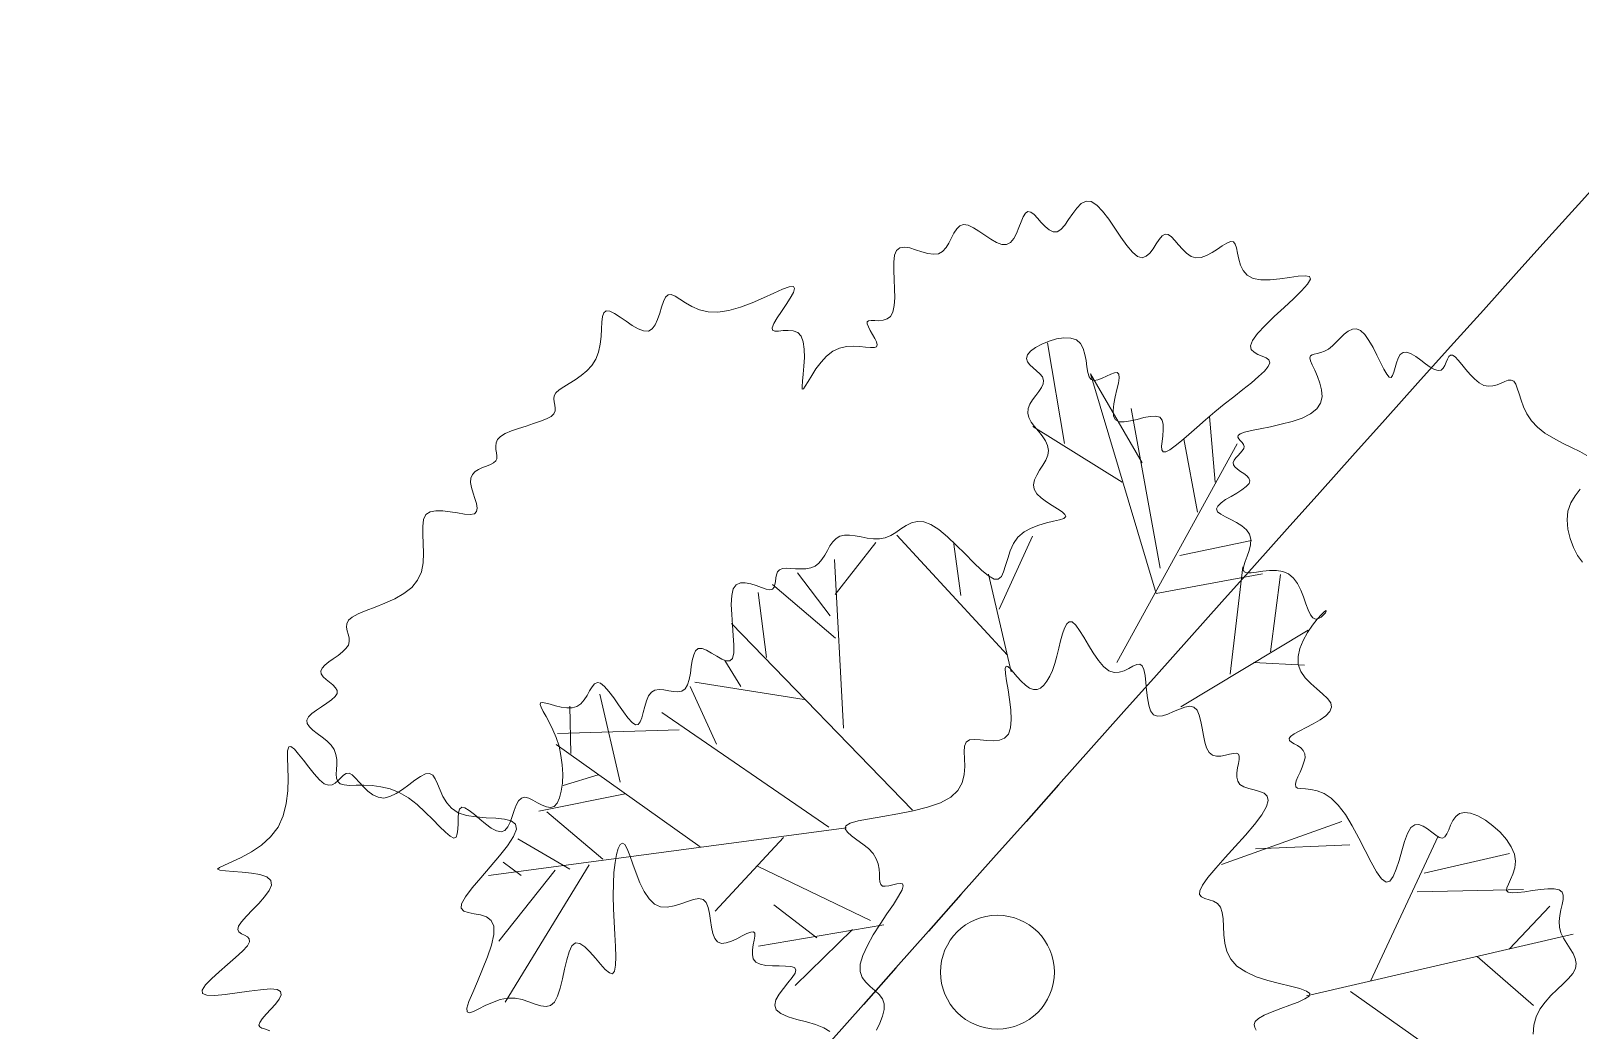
# Model space of a CAD drawing. Extents: x 2080 to 102399, y 2071 to 93424.
# Drawn here: x 83510.2 to 83585.5, y 82948.6 to 82997.1 of the extents above; entities that cross this region are included whole.
import ezdxf

# ---------------------------------------------------------------- set-up
doc = ezdxf.new("R2010")
doc.units = 0
doc.header["$LTSCALE"] = 20
doc.header["$MEASUREMENT"] = 0
doc.layers.add('casuanut tree', color=100, linetype='Continuous', lineweight=5)
doc.layers.add('road', color=2, linetype='Continuous')

# ---------------------------------------------------------------- blocks, each defined once
blk = doc.blocks.new('tr')
at = {"layer": 'casuanut tree'}
for p, q in [((0.2261, 0.6155), (0.2339, 0.7411)), ((0.3143, 0.5704), (0.2771, 0.692)), ((0.2771, 0.692), (0.2947, 0.4095)), ((0.2849, 0.5527), (0.1928, 0.6449)), ((0.3065, 0.4389), (0.3163, 0.6391)), ((0.3967, 0.5272), (0.4084, 0.6077)), ((0.3673, 0.4958), (0.3712, 0.588)), ((0.2285, 0.3375), (0.4338, 0.5671)), ((-0.1186, 0.3345), (-0.0824, 0.54)), ((-0.0915, 0.4977), (-0.0281, 0.549)), ((0.0987, 0.3768), (-0.0009, 0.552)), ((-0.1915, 0.4409), (-0.1837, 0.5213)), ((-0.1033, 0.4448), (-0.1641, 0.5272)), ((-0.1035, 0.4735), (-0.1307, 0.5339)), ((0.0595, 0.4614), (0.0655, 0.5279)), ((0.1017, 0.4342), (0.1621, 0.5128)), ((-0.0583, 0.2167), (-0.2243, 0.4916)), ((0.0987, 0.3557), (0.0987, 0.4795)), ((-0.4024, 0.3315), (-0.4024, 0.4433)), ((-0.2307, 0.4134), (-0.2425, 0.4487)), ((0.3339, 0.4487), (0.4241, 0.4468)), ((-0.4537, 0.3798), (-0.4417, 0.4372)), ((-0.2758, 0.3506), (-0.2915, 0.4272)), ((-0.1579, 0.3798), (-0.2847, 0.4312)), ((-0.317, 0.3781), (-0.4641, 0.4075)), ((-0.1639, 0.2197), (-0.333, 0.404)), ((0.2947, 0.4095), (0.428, 0.4036)), ((0.3614, 0.2918), (0.4065, 0.4173)), ((-0.3239, 0.2318), (-0.4688, 0.3949)), ((0.4163, 0.3075), (0.4496, 0.3977)), ((-0.4266, 0.3466), (-0.4719, 0.3436)), ((-0.3994, 0.3164), (-0.5081, 0.3194)), ((-0.4447, 0.2439), (-0.499, 0.3164)), ((0.2928, 0.2663), (0.4673, 0.3232)), ((-0.487, 0.2409), (-0.5413, 0.2922)), ((0.3928, 0.2996), (0.4535, 0.282)), ((-0.5473, 0.2469), (-0.5654, 0.2681)), ((-0.1428, 0.2137), (-0.5866, 0.256)), ((-0.4628, 0.2409), (-0.6017, 0.0989)), ((-0.5051, 0.2439), (-0.5926, 0.1744)), ((-0.2213, 0.2197), (-0.3239, 0.1502)), ((-0.1398, 0.0959), (-0.2605, 0.1925)), ((-0.2092, 0.0898), (-0.2515, 0.1412)), ((-0.1247, 0.0868), (-0.2817, 0.0959)), ((-0.1639, 0.0898), (-0.2485, 0.0385)), ((0.298, 0.0656), (0.455, 0.0838)), ((0.3433, 0.0747), (0.458, 0.0536)), ((0.445, -0.1163), (0.5666, 0.0392)), ((0.5395, -0.0014), (0.6476, -0.0014)), ((0.526, -0.0217), (0.6544, -0.0487)), ((0.6206, -0.1163), (0.6814, -0.0758)), ((0.3639, -0.1163), (0.7017, -0.1163)), ((0.4179, -0.1231), (0.5328, -0.2516)), ((0.5801, -0.1163), (0.6341, -0.1907))]:
    blk.add_line(p, q, dxfattribs=at)
blk.add_lwpolyline([(-0.3714, 0.8178), (-0.3742, 0.8146), (-0.3757, 0.811), (-0.3762, 0.8073), (-0.3763, 0.8034), (-0.3766, 0.7997), (-0.3775, 0.7963), (-0.3797, 0.7932), (-0.3837, 0.7908), (-0.3899, 0.789), (-0.3978, 0.7878), (-0.4068, 0.7869), (-0.4165, 0.7861), (-0.4263, 0.7853), (-0.4355, 0.7843), (-0.4437, 0.7828), (-0.4502, 0.7806), (-0.4546, 0.7777), (-0.4573, 0.7742), (-0.4587, 0.7702), (-0.4593, 0.7661), (-0.4595, 0.7621), (-0.4598, 0.7583), (-0.4607, 0.755), (-0.4626, 0.7525), (-0.4658, 0.7508), (-0.4701, 0.7497), (-0.4751, 0.749), (-0.4804, 0.7482), (-0.4857, 0.7472), (-0.4906, 0.7455), (-0.4946, 0.7428), (-0.4975, 0.7389), (-0.4989, 0.7336), (-0.4991, 0.7272), (-0.4988, 0.7202), (-0.4982, 0.7132), (-0.4979, 0.7066), (-0.4983, 0.7011), (-0.4999, 0.697), (-0.5031, 0.695), (-0.5083, 0.6953), (-0.5151, 0.6974), (-0.523, 0.7006), (-0.5315, 0.7041), (-0.5402, 0.7073), (-0.5484, 0.7094), (-0.5557, 0.7097), (-0.5616, 0.7074), (-0.5659, 0.7021), (-0.5687, 0.6941), (-0.5709, 0.6843), (-0.5728, 0.6733), (-0.5751, 0.6617), (-0.5783, 0.6503), (-0.583, 0.6398), (-0.5898, 0.6308), (-0.599, 0.6238), (-0.6102, 0.6186), (-0.6226, 0.6149), (-0.6355, 0.6123), (-0.6483, 0.6104), (-0.6603, 0.6087), (-0.6706, 0.607), (-0.6787, 0.6048), (-0.6841, 0.6019), (-0.6872, 0.5983), (-0.6885, 0.5942), (-0.6887, 0.5898), (-0.6885, 0.5852), (-0.6884, 0.5806), (-0.6891, 0.5762), (-0.6911, 0.5722), (-0.695, 0.5686), (-0.7003, 0.5655), (-0.7065, 0.5626), (-0.7131, 0.5599), (-0.7194, 0.5573), (-0.725, 0.5546), (-0.7293, 0.5517), (-0.7317, 0.5485), (-0.7318, 0.5449), (-0.7302, 0.541), (-0.7274, 0.5369), (-0.7241, 0.5327), (-0.7208, 0.5285), (-0.7184, 0.5244), (-0.7173, 0.5205), (-0.7182, 0.5169), (-0.7215, 0.5138), (-0.7268, 0.5109), (-0.7333, 0.5082), (-0.7405, 0.5055), (-0.7477, 0.5028), (-0.7541, 0.5), (-0.7591, 0.4968), (-0.7621, 0.4933), (-0.7625, 0.4892), (-0.7607, 0.4847), (-0.7574, 0.4797), (-0.7531, 0.4744), (-0.7483, 0.4688), (-0.7437, 0.4629), (-0.7398, 0.4567), (-0.7373, 0.4505), (-0.7365, 0.4441), (-0.737, 0.4377), (-0.7384, 0.4316), (-0.7401, 0.4257), (-0.7416, 0.4202), (-0.7424, 0.4153), (-0.7419, 0.4111), (-0.7395, 0.4076), (-0.7351, 0.4051), (-0.7287, 0.4031), (-0.7207, 0.4013), (-0.7115, 0.3992), (-0.7016, 0.3965), (-0.6913, 0.3927), (-0.6809, 0.3876), (-0.6709, 0.3806), (-0.6615, 0.3716), (-0.6529, 0.3611), (-0.6451, 0.35), (-0.6381, 0.3389), (-0.6318, 0.3287), (-0.6264, 0.3201), (-0.6217, 0.3138), (-0.6179, 0.3107), (-0.615, 0.3113), (-0.6126, 0.3148), (-0.6107, 0.3203), (-0.6089, 0.3269), (-0.6072, 0.3337), (-0.6053, 0.3397), (-0.6029, 0.344), (-0.5999, 0.3457), (-0.5962, 0.344), (-0.5917, 0.3396), (-0.5867, 0.3334), (-0.5814, 0.3262), (-0.5758, 0.3189), (-0.5702, 0.3124), (-0.5646, 0.3075), (-0.5594, 0.3051), (-0.5545, 0.3058), (-0.55, 0.3091), (-0.5457, 0.3143), (-0.5417, 0.3205), (-0.5377, 0.3269), (-0.5337, 0.3328), (-0.5297, 0.3375), (-0.5256, 0.34), (-0.5213, 0.34), (-0.5168, 0.3378), (-0.5122, 0.3343), (-0.5075, 0.33), (-0.5027, 0.3258), (-0.4979, 0.3224), (-0.4932, 0.3205), (-0.4885, 0.3209), (-0.4839, 0.324), (-0.4796, 0.3296), (-0.4756, 0.3373), (-0.4721, 0.3467), (-0.4693, 0.3572), (-0.4672, 0.3686), (-0.4661, 0.3803), (-0.4659, 0.3919), (-0.4669, 0.403), (-0.4686, 0.4134), (-0.4708, 0.4228), (-0.4731, 0.4312), (-0.4751, 0.4382), (-0.4765, 0.4437), (-0.477, 0.4475), (-0.4761, 0.4493), (-0.4736, 0.4492), (-0.4697, 0.4475), (-0.4647, 0.4448), (-0.4589, 0.4416), (-0.4526, 0.4384), (-0.446, 0.4359), (-0.4395, 0.4344), (-0.4333, 0.4347), (-0.4277, 0.4369), (-0.4226, 0.4407), (-0.418, 0.4453), (-0.4137, 0.45), (-0.4097, 0.4542), (-0.4059, 0.457), (-0.4021, 0.4579), (-0.3984, 0.4561), (-0.3945, 0.4512), (-0.3906, 0.4438), (-0.3867, 0.4347), (-0.3828, 0.425), (-0.3789, 0.4154), (-0.3751, 0.4068), (-0.3715, 0.4002), (-0.368, 0.3964), (-0.3647, 0.396), (-0.3615, 0.3985), (-0.3584, 0.4032), (-0.3552, 0.4092), (-0.3518, 0.4158), (-0.3482, 0.4222), (-0.3442, 0.4276), (-0.3398, 0.4313), (-0.3349, 0.4327), (-0.3297, 0.4322), (-0.3242, 0.4304), (-0.3186, 0.4281), (-0.313, 0.4258), (-0.3077, 0.4242), (-0.3027, 0.4239), (-0.2982, 0.4257), (-0.2942, 0.4298), (-0.2908, 0.4359), (-0.2876, 0.4431), (-0.2847, 0.4507), (-0.2817, 0.4581), (-0.2785, 0.4643), (-0.2751, 0.4688), (-0.2712, 0.4707), (-0.2666, 0.4697), (-0.2617, 0.4663), (-0.2565, 0.4615), (-0.2512, 0.4562), (-0.246, 0.4515), (-0.2411, 0.4481), (-0.2366, 0.4471), (-0.2329, 0.4493), (-0.2299, 0.4555), (-0.2275, 0.4649), (-0.2255, 0.4765), (-0.2236, 0.4893), (-0.2216, 0.5024), (-0.2193, 0.5146), (-0.2163, 0.5251), (-0.2126, 0.5327), (-0.2079, 0.5369), (-0.2024, 0.5379), (-0.1964, 0.5367), (-0.1902, 0.5338), (-0.1841, 0.5302), (-0.1782, 0.5264), (-0.173, 0.5232), (-0.1687, 0.5215), (-0.1654, 0.5216), (-0.163, 0.5234), (-0.1613, 0.5263), (-0.1598, 0.53), (-0.1584, 0.534), (-0.1568, 0.5378), (-0.1547, 0.5409), (-0.1518, 0.5429), (-0.1479, 0.5434), (-0.1432, 0.5428), (-0.1378, 0.5414), (-0.132, 0.5396), (-0.1258, 0.5379), (-0.1197, 0.5367), (-0.1136, 0.5363), (-0.1079, 0.5372), (-0.1026, 0.5397), (-0.0978, 0.5434), (-0.0932, 0.5479), (-0.0887, 0.5527), (-0.0843, 0.5575), (-0.0797, 0.5616), (-0.0749, 0.5648), (-0.0696, 0.5665), (-0.0639, 0.5665), (-0.0577, 0.565), (-0.0511, 0.5626), (-0.0443, 0.5596), (-0.0372, 0.5566), (-0.03, 0.554), (-0.0228, 0.5523), (-0.0156, 0.5519), (-0.0084, 0.5531), (-0.0013, 0.5554), (0.0057, 0.5582), (0.0129, 0.5608), (0.0201, 0.5624), (0.0275, 0.5625), (0.0351, 0.5603), (0.043, 0.5553), (0.0511, 0.5469), (0.0595, 0.5359), (0.0678, 0.5233), (0.0759, 0.5102), (0.0838, 0.4975), (0.0911, 0.4862), (0.0979, 0.4773), (0.1038, 0.4719), (0.1089, 0.4706), (0.1133, 0.4729), (0.1174, 0.478), (0.1215, 0.485), (0.126, 0.4931), (0.131, 0.5015), (0.137, 0.5094), (0.1443, 0.5158), (0.153, 0.5203), (0.1627, 0.523), (0.1728, 0.5243), (0.1826, 0.5248), (0.1916, 0.5249), (0.1991, 0.525), (0.2046, 0.5256), (0.2074, 0.5271), (0.2071, 0.5298), (0.2044, 0.5338), (0.1998, 0.5386), (0.1943, 0.5441), (0.1885, 0.5501), (0.1832, 0.5564), (0.1791, 0.5627), (0.177, 0.5688), (0.1774, 0.5745), (0.18, 0.5799), (0.184, 0.5851), (0.1889, 0.5902), (0.1941, 0.5953), (0.199, 0.6005), (0.2029, 0.6059), (0.2051, 0.6116), (0.2054, 0.6177), (0.204, 0.6241), (0.2014, 0.6307), (0.1982, 0.6374), (0.195, 0.644), (0.1923, 0.6504), (0.1906, 0.6566), (0.1905, 0.6623), (0.1923, 0.6676), (0.1957, 0.6724), (0.2001, 0.6768), (0.205, 0.681), (0.2098, 0.6851), (0.2141, 0.6891), (0.2172, 0.6931), (0.2186, 0.6972), (0.2181, 0.7016), (0.2159, 0.706), (0.2128, 0.7106), (0.2095, 0.7151), (0.2065, 0.7196), (0.2045, 0.724), (0.2042, 0.7282), (0.2063, 0.7322), (0.211, 0.7358), (0.218, 0.7389), (0.2266, 0.7413), (0.2361, 0.7429), (0.2458, 0.7434), (0.255, 0.7426), (0.2631, 0.7405), (0.2693, 0.7367), (0.2732, 0.7312), (0.2751, 0.7245), (0.2756, 0.7169), (0.2752, 0.7091), (0.2745, 0.7014), (0.2741, 0.6945), (0.2744, 0.6888), (0.2761, 0.6848), (0.2795, 0.6829), (0.2842, 0.6826), (0.2898, 0.6834), (0.2956, 0.6847), (0.3012, 0.686), (0.306, 0.6866), (0.3094, 0.686), (0.311, 0.6837), (0.3103, 0.6793), (0.3079, 0.673), (0.3043, 0.6656), (0.3004, 0.6575), (0.2968, 0.6493), (0.294, 0.6416), (0.2929, 0.6348), (0.2941, 0.6296), (0.298, 0.6264), (0.3041, 0.6247), (0.3118, 0.6242), (0.3203, 0.6243), (0.3288, 0.6245), (0.3368, 0.6242), (0.3435, 0.6231), (0.3481, 0.6206), (0.3502, 0.6164), (0.3503, 0.6108), (0.3488, 0.6043), (0.3466, 0.5975), (0.3442, 0.5909), (0.3423, 0.5851), (0.3415, 0.5806), (0.3425, 0.5778), (0.3458, 0.5772), (0.3512, 0.5786), (0.3586, 0.5818), (0.3677, 0.5862), (0.3782, 0.5918), (0.3898, 0.5981), (0.4024, 0.6048), (0.4157, 0.6116), (0.4293, 0.6182), (0.4429, 0.6246), (0.4559, 0.6308), (0.4679, 0.6365), (0.4783, 0.6419), (0.4868, 0.6469), (0.4927, 0.6515), (0.4956, 0.6555), (0.4953, 0.6591), (0.4925, 0.6624), (0.4883, 0.6655), (0.4837, 0.6688), (0.4796, 0.6724), (0.4771, 0.6765), (0.4772, 0.6813), (0.481, 0.6871), (0.489, 0.694), (0.5004, 0.7016), (0.5139, 0.7097), (0.5281, 0.7179), (0.5419, 0.7259), (0.554, 0.7332), (0.563, 0.7396), (0.5677, 0.7446), (0.5672, 0.748), (0.5622, 0.7502), (0.5538, 0.7516), (0.5431, 0.7526), (0.5311, 0.7536), (0.5191, 0.7552), (0.508, 0.7576), (0.499, 0.7615), (0.4929, 0.7669), (0.4893, 0.7737), (0.4876, 0.7811), (0.4872, 0.7888), (0.4874, 0.7962), (0.4876, 0.8027), (0.4872, 0.8078), (0.4855, 0.811), (0.4821, 0.812), (0.4771, 0.8112), (0.471, 0.8092), (0.4641, 0.8065), (0.4568, 0.8039), (0.4494, 0.8019), (0.4423, 0.801), (0.4359, 0.802), (0.4305, 0.8053), (0.426, 0.8102), (0.4221, 0.8163), (0.4186, 0.8227), (0.4155, 0.8289), (0.4124, 0.8342), (0.4091, 0.8379), (0.4055, 0.8392), (0.4015, 0.8379), (0.397, 0.8345), (0.3922, 0.8299), (0.3871, 0.825), (0.3819, 0.8207), (0.3766, 0.8178), (0.3713, 0.8173), (0.3661, 0.8201), (0.3612, 0.8266), (0.3563, 0.8362), (0.3515, 0.8478), (0.3467, 0.8603), (0.3418, 0.8728), (0.3367, 0.8841), (0.3313, 0.8931), (0.3256, 0.8989), (0.3195, 0.9007), (0.3131, 0.8992), (0.3066, 0.8951), (0.3, 0.8896), (0.2935, 0.8836), (0.2873, 0.878), (0.2814, 0.8738), (0.2761, 0.8719), (0.2713, 0.873), (0.2671, 0.8765), (0.2632, 0.8817), (0.2597, 0.8878), (0.2564, 0.8939), (0.2533, 0.8993), (0.2501, 0.9031), (0.2468, 0.9046), (0.2433, 0.9031), (0.2396, 0.8993), (0.2356, 0.8939), (0.2314, 0.8877), (0.227, 0.8815), (0.2222, 0.8761), (0.2172, 0.8722), (0.2119, 0.8708), (0.2063, 0.8722), (0.2004, 0.8761), (0.1944, 0.8816), (0.1884, 0.888), (0.1824, 0.8944), (0.1766, 0.9002), (0.171, 0.9046), (0.1657, 0.9068), (0.1608, 0.9063), (0.1563, 0.9035), (0.1518, 0.8992), (0.1474, 0.894), (0.1429, 0.8887), (0.1382, 0.8839), (0.1331, 0.8803), (0.1274, 0.8787), (0.1212, 0.8794), (0.1146, 0.8821), (0.1078, 0.8858), (0.101, 0.8899), (0.0944, 0.8936), (0.0882, 0.8961), (0.0826, 0.8966), (0.0779, 0.8944), (0.0742, 0.889), (0.0712, 0.8809), (0.0689, 0.871), (0.0668, 0.8599), (0.0648, 0.8486), (0.0625, 0.8379), (0.0599, 0.8285), (0.0565, 0.8212), (0.0523, 0.8167), (0.0474, 0.8145), (0.0423, 0.814), (0.0371, 0.8147), (0.0322, 0.8159), (0.028, 0.8171), (0.0247, 0.8175), (0.0227, 0.8167), (0.0222, 0.8141), (0.0228, 0.8102), (0.0241, 0.8053), (0.0258, 0.7999), (0.0274, 0.7946), (0.0284, 0.7899), (0.0285, 0.7862), (0.0272, 0.784), (0.0243, 0.7836), (0.0197, 0.7847), (0.0139, 0.7867), (0.007, 0.7891), (-0.0008, 0.7912), (-0.0092, 0.7926), (-0.0179, 0.7926), (-0.0268, 0.7908), (-0.0356, 0.7867), (-0.044, 0.781), (-0.0519, 0.7743), (-0.0589, 0.7675), (-0.0649, 0.7613), (-0.0696, 0.7564), (-0.0727, 0.7536), (-0.0741, 0.7536), (-0.0736, 0.7569), (-0.0717, 0.7631), (-0.0688, 0.7714), (-0.0657, 0.781), (-0.0627, 0.7912), (-0.0605, 0.8013), (-0.0596, 0.8104), (-0.0606, 0.8178), (-0.0638, 0.823), (-0.0687, 0.8263), (-0.0746, 0.8283), (-0.0807, 0.8294), (-0.0864, 0.8301), (-0.0908, 0.8311), (-0.0934, 0.8328), (-0.0932, 0.8358), (-0.09, 0.8405), (-0.0844, 0.8464), (-0.0774, 0.853), (-0.07, 0.8599), (-0.0632, 0.8666), (-0.0579, 0.8724), (-0.0552, 0.877), (-0.0561, 0.8798), (-0.0612, 0.8804), (-0.07, 0.8793), (-0.0816, 0.8771), (-0.0954, 0.8743), (-0.1103, 0.8716), (-0.1256, 0.8695), (-0.1405, 0.8686), (-0.1541, 0.8696), (-0.1657, 0.8729), (-0.1755, 0.8778), (-0.1837, 0.8838), (-0.1905, 0.8901), (-0.1962, 0.896), (-0.2011, 0.9009), (-0.2053, 0.904), (-0.2092, 0.9046), (-0.213, 0.9023), (-0.2167, 0.8976), (-0.2205, 0.8915), (-0.2244, 0.8846), (-0.2286, 0.8778), (-0.233, 0.8719), (-0.2378, 0.8678), (-0.243, 0.8663), (-0.2487, 0.8678), (-0.2548, 0.8719), (-0.261, 0.8777), (-0.2672, 0.8843), (-0.2732, 0.8909), (-0.2788, 0.8967), (-0.2838, 0.9008), (-0.288, 0.9023), (-0.2914, 0.9007), (-0.2941, 0.8964), (-0.2965, 0.8899), (-0.2989, 0.8819), (-0.3015, 0.873), (-0.3047, 0.8638), (-0.3087, 0.855), (-0.3139, 0.8471), (-0.3205, 0.8407), (-0.3281, 0.8356), (-0.3364, 0.8315), (-0.3448, 0.8282), (-0.3529, 0.8255), (-0.3603, 0.823), (-0.3666, 0.8205)], close=True, dxfattribs=at)
for points in [[(0.8162, 0.3287), (0.8124, 0.3381), (0.8096, 0.3489), (0.8081, 0.3605), (0.808, 0.3723), (0.8096, 0.3837), (0.8131, 0.3941), (0.8188, 0.4031), (0.8259, 0.4107), (0.8338, 0.4173)], [(0.8514, 0.4557), (0.8439, 0.4625), (0.835, 0.4698), (0.8253, 0.4775), (0.8158, 0.4857), (0.807, 0.4943), (0.7996, 0.5034), (0.7943, 0.5129), (0.7908, 0.5225), (0.7887, 0.5318), (0.7875, 0.5407), (0.7869, 0.5489), (0.7863, 0.5559), (0.7855, 0.5615), (0.7839, 0.5654), (0.7812, 0.5674), (0.7776, 0.568), (0.7732, 0.5676), (0.7682, 0.5667), (0.7629, 0.5658), (0.7574, 0.5656), (0.752, 0.5664), (0.7467, 0.5688), (0.7419, 0.5731), (0.7374, 0.579), (0.7333, 0.5858), (0.7295, 0.593), (0.7261, 0.6), (0.723, 0.6062), (0.7201, 0.611), (0.7174, 0.6139), (0.715, 0.6144), (0.7127, 0.613), (0.7104, 0.6103), (0.708, 0.607), (0.7055, 0.6035), (0.7027, 0.6007), (0.6996, 0.599), (0.696, 0.5992), (0.692, 0.6016), (0.6875, 0.6057), (0.6828, 0.611), (0.6779, 0.6167), (0.6729, 0.6222), (0.668, 0.6268), (0.6633, 0.6299), (0.6589, 0.6308), (0.6549, 0.629), (0.6512, 0.6253), (0.6479, 0.6203), (0.645, 0.6148), (0.6422, 0.6098), (0.6397, 0.6059), (0.6374, 0.604), (0.6352, 0.6048), (0.6332, 0.609), (0.6311, 0.616), (0.629, 0.6249), (0.6267, 0.6348), (0.6241, 0.6451), (0.6212, 0.6548), (0.6178, 0.663), (0.6139, 0.6691), (0.6093, 0.6723), (0.6043, 0.673), (0.5989, 0.6717), (0.5932, 0.6691), (0.5873, 0.6656), (0.5814, 0.6618), (0.5756, 0.6583), (0.5699, 0.6555), (0.5646, 0.654), (0.5597, 0.6535), (0.5554, 0.6535), (0.5516, 0.6536), (0.5487, 0.6533), (0.5465, 0.6524), (0.5453, 0.6502), (0.5452, 0.6465), (0.5461, 0.641), (0.5476, 0.6339), (0.5492, 0.6258), (0.5504, 0.6171), (0.5505, 0.6084), (0.5491, 0.6001), (0.5456, 0.5927), (0.5395, 0.5868), (0.5305, 0.5826), (0.5191, 0.58), (0.5061, 0.5787), (0.4924, 0.5782), (0.4787, 0.5783), (0.4659, 0.5787), (0.4548, 0.579), (0.4461, 0.5789), (0.4404, 0.5781), (0.4375, 0.5768), (0.4365, 0.5749), (0.4371, 0.5726), (0.4385, 0.57), (0.4401, 0.5674), (0.4413, 0.5646), (0.4416, 0.562), (0.4404, 0.5596), (0.4381, 0.5573), (0.4351, 0.5551), (0.4317, 0.5529), (0.4285, 0.5506), (0.4257, 0.5482), (0.424, 0.5457), (0.4236, 0.5429), (0.4248, 0.5398), (0.4273, 0.5364), (0.4304, 0.5329), (0.4337, 0.5293), (0.4366, 0.5258), (0.4384, 0.5223), (0.4388, 0.5189), (0.4371, 0.5158), (0.4329, 0.513), (0.4269, 0.5104), (0.4196, 0.508), (0.4119, 0.5055), (0.4044, 0.5031), (0.398, 0.5004), (0.3932, 0.4976), (0.3909, 0.4944), (0.3915, 0.4908), (0.3946, 0.4868), (0.3994, 0.4824), (0.4051, 0.4776), (0.4112, 0.4725), (0.4167, 0.467), (0.4211, 0.4611), (0.4236, 0.455), (0.4236, 0.4485), (0.4217, 0.4419), (0.4185, 0.4354), (0.4147, 0.4292), (0.4109, 0.4234), (0.4079, 0.4184), (0.4062, 0.4142), (0.4067, 0.411), (0.4096, 0.4091), (0.4148, 0.4079), (0.4215, 0.4073), (0.4293, 0.4067), (0.4376, 0.4057), (0.4458, 0.4039), (0.4533, 0.4009), (0.4596, 0.3964), (0.4642, 0.39), (0.4675, 0.3821), (0.4696, 0.3734), (0.471, 0.3644), (0.472, 0.3556), (0.4731, 0.3477), (0.4744, 0.3412), (0.4765, 0.3367), (0.4795, 0.3344), (0.4831, 0.3342), (0.4868, 0.3353), (0.4903, 0.3372), (0.493, 0.3393), (0.4945, 0.3411), (0.4944, 0.3419), (0.4922, 0.3412), (0.4877, 0.3385), (0.4814, 0.3339), (0.474, 0.3279), (0.4662, 0.3206), (0.4588, 0.3123), (0.4525, 0.3034), (0.448, 0.2942), (0.4461, 0.2848), (0.4472, 0.2756), (0.4506, 0.2668), (0.4557, 0.2582), (0.4614, 0.2502), (0.467, 0.2426), (0.4716, 0.2357), (0.4743, 0.2294), (0.4742, 0.224), (0.4709, 0.2193), (0.4648, 0.2154), (0.4568, 0.212), (0.4476, 0.2092), (0.4382, 0.2067), (0.4294, 0.2045), (0.422, 0.2024), (0.4168, 0.2003), (0.4144, 0.1981), (0.4145, 0.1958), (0.4163, 0.1933), (0.4192, 0.1904), (0.4226, 0.1873), (0.4258, 0.1838), (0.4282, 0.1799), (0.4292, 0.1755), (0.4282, 0.1706), (0.4257, 0.1654), (0.4222, 0.1601), (0.4182, 0.1548), (0.4144, 0.1498), (0.4111, 0.1452), (0.4092, 0.1414), (0.4089, 0.1383), (0.4109, 0.1362), (0.4147, 0.1346), (0.4201, 0.133), (0.4265, 0.1307), (0.4337, 0.1273), (0.4411, 0.1222), (0.4484, 0.1148), (0.4551, 0.1045), (0.461, 0.0912), (0.4661, 0.0756), (0.4706, 0.0589), (0.4748, 0.0423), (0.4787, 0.0268), (0.4826, 0.0136), (0.4867, 0.0038), (0.4911, -0.0014), (0.496, -0.0013), (0.5013, 0.0033), (0.507, 0.0112), (0.5128, 0.0211), (0.5187, 0.0319), (0.5247, 0.0423), (0.5305, 0.0512), (0.5362, 0.0572), (0.5415, 0.0596), (0.5465, 0.0588), (0.5513, 0.0557), (0.5557, 0.0511), (0.5599, 0.046), (0.5639, 0.0412), (0.5676, 0.0375), (0.5711, 0.0358), (0.5744, 0.0367), (0.5776, 0.0397), (0.581, 0.044), (0.5846, 0.049), (0.5886, 0.0539), (0.5932, 0.058), (0.5986, 0.0604), (0.6048, 0.0606), (0.612, 0.0579), (0.6199, 0.0526), (0.6278, 0.0453), (0.6354, 0.0365), (0.6422, 0.0267), (0.6478, 0.0164), (0.6516, 0.0061), (0.6533, -0.0037), (0.6525, -0.0124), (0.6498, -0.0202), (0.646, -0.027), (0.6417, -0.0328), (0.6378, -0.0378), (0.6349, -0.0418), (0.6338, -0.0451), (0.6352, -0.0476), (0.6397, -0.0494), (0.6467, -0.0506), (0.6553, -0.0516), (0.6649, -0.0524), (0.6747, -0.0533), (0.6839, -0.0546), (0.6916, -0.0563), (0.6972, -0.0589), (0.7, -0.0623), (0.7005, -0.0665), (0.6992, -0.0715), (0.6967, -0.0772), (0.6937, -0.0833), (0.6907, -0.0899), (0.6883, -0.0968), (0.687, -0.1039), (0.6874, -0.1112), (0.6891, -0.1184), (0.6914, -0.1256), (0.6939, -0.1327), (0.6961, -0.1395), (0.6973, -0.1461), (0.6971, -0.1523), (0.6949, -0.158), (0.6904, -0.1633), (0.6838, -0.1683), (0.6759, -0.1732), (0.6671, -0.1783), (0.6579, -0.1838), (0.649, -0.19), (0.6409, -0.1971), (0.6341, -0.2054), (0.6291, -0.2148), (0.6256, -0.2252)], [(-0.2194, -0.0264), (-0.2257, -0.0202), (-0.2346, -0.0142), (-0.245, -0.0084), (-0.2557, -0.0028), (-0.2656, 0.0029), (-0.2734, 0.0086), (-0.2779, 0.0144), (-0.2784, 0.0204), (-0.2755, 0.0265), (-0.2701, 0.0325), (-0.2634, 0.0383), (-0.2563, 0.0438), (-0.2499, 0.0489), (-0.2451, 0.0534), (-0.243, 0.0572), (-0.2443, 0.0602), (-0.2485, 0.0626), (-0.2547, 0.0646), (-0.2623, 0.0665), (-0.2703, 0.0685), (-0.278, 0.0708), (-0.2845, 0.0737), (-0.2892, 0.0775), (-0.2913, 0.0822), (-0.2913, 0.0876), (-0.2899, 0.0933), (-0.2876, 0.099), (-0.2852, 0.1044), (-0.2833, 0.109), (-0.2825, 0.1126), (-0.2835, 0.1147), (-0.2868, 0.1151), (-0.2919, 0.1143), (-0.2982, 0.1128), (-0.3054, 0.111), (-0.3126, 0.1096), (-0.3195, 0.109), (-0.3254, 0.1097), (-0.3297, 0.1124), (-0.3321, 0.1173), (-0.333, 0.124), (-0.3328, 0.132), (-0.3321, 0.1404), (-0.3315, 0.1489), (-0.3314, 0.1566), (-0.3325, 0.1631), (-0.3353, 0.1676), (-0.3402, 0.1699), (-0.3467, 0.1703), (-0.3545, 0.1696), (-0.3631, 0.1686), (-0.3719, 0.168), (-0.3805, 0.1684), (-0.3883, 0.1707), (-0.395, 0.1755), (-0.4001, 0.1833), (-0.4039, 0.1936), (-0.4065, 0.2053), (-0.4084, 0.2176), (-0.4098, 0.2297), (-0.411, 0.2406), (-0.4124, 0.2495), (-0.4141, 0.2555), (-0.4166, 0.2579), (-0.4197, 0.2568), (-0.4232, 0.2526), (-0.427, 0.2457), (-0.4309, 0.2363), (-0.4349, 0.2248), (-0.4387, 0.2116), (-0.4423, 0.1969), (-0.4455, 0.1813), (-0.4483, 0.1654), (-0.451, 0.1498), (-0.4536, 0.1354), (-0.4561, 0.1228), (-0.4588, 0.1128), (-0.4616, 0.1061), (-0.4648, 0.1034), (-0.4684, 0.1052), (-0.4723, 0.1105), (-0.4766, 0.1182), (-0.4811, 0.1271), (-0.4859, 0.1359), (-0.4908, 0.1436), (-0.4958, 0.149), (-0.5008, 0.1507), (-0.5059, 0.1481), (-0.511, 0.1418), (-0.5161, 0.1328), (-0.5213, 0.1223), (-0.5265, 0.1112), (-0.5317, 0.1007), (-0.5371, 0.0917), (-0.5425, 0.0854), (-0.5481, 0.0824), (-0.5538, 0.0825), (-0.5599, 0.0847), (-0.5663, 0.0885), (-0.5732, 0.0929), (-0.5807, 0.0974), (-0.5888, 0.1011), (-0.5977, 0.1034), (-0.6073, 0.1037), (-0.6172, 0.1024), (-0.6267, 0.1004), (-0.6354, 0.0982), (-0.6426, 0.0966), (-0.6477, 0.0963), (-0.6502, 0.0979), (-0.6495, 0.1023), (-0.6452, 0.1098), (-0.6382, 0.1199), (-0.6293, 0.1318), (-0.6198, 0.1449), (-0.6105, 0.1584), (-0.6024, 0.1715), (-0.5967, 0.1835), (-0.5943, 0.1935), (-0.5958, 0.2012), (-0.6005, 0.2068), (-0.6071, 0.2109), (-0.6144, 0.2141), (-0.6213, 0.217), (-0.6264, 0.2202), (-0.6287, 0.2242), (-0.627, 0.2296), (-0.6203, 0.2369), (-0.6098, 0.2457), (-0.5967, 0.2555), (-0.5823, 0.2659), (-0.5682, 0.2765), (-0.5555, 0.2866), (-0.5458, 0.296), (-0.5403, 0.304), (-0.5399, 0.3103), (-0.5441, 0.3153), (-0.5518, 0.3193), (-0.5619, 0.3228), (-0.5734, 0.3262), (-0.5852, 0.33), (-0.5963, 0.3344), (-0.6056, 0.34), (-0.6123, 0.3471), (-0.6167, 0.3552), (-0.6195, 0.3637), (-0.6212, 0.3723), (-0.6224, 0.3803), (-0.6238, 0.3871), (-0.6258, 0.3923), (-0.6292, 0.3952), (-0.6343, 0.3957), (-0.6409, 0.394), (-0.6487, 0.391), (-0.6572, 0.3872), (-0.6661, 0.3834), (-0.675, 0.3802), (-0.6834, 0.3783), (-0.6911, 0.3783), (-0.6978, 0.3808), (-0.7034, 0.3853), (-0.7082, 0.3911), (-0.7124, 0.3976), (-0.7161, 0.4042), (-0.7195, 0.4102), (-0.7227, 0.4149), (-0.726, 0.4178), (-0.7295, 0.4183), (-0.7332, 0.4171), (-0.7371, 0.4147), (-0.7411, 0.412), (-0.7453, 0.4097), (-0.7496, 0.4084), (-0.7541, 0.409), (-0.7587, 0.4121), (-0.7634, 0.4183), (-0.7681, 0.4266), (-0.7727, 0.4362), (-0.7771, 0.446), (-0.7813, 0.4549), (-0.7851, 0.4619), (-0.7885, 0.466), (-0.7913, 0.4662), (-0.7936, 0.4618), (-0.7957, 0.4534), (-0.7979, 0.4419), (-0.8008, 0.4283), (-0.8046, 0.4137), (-0.8099, 0.3989), (-0.8169, 0.3849), (-0.8262, 0.3727), (-0.838, 0.363), (-0.8513, 0.3557), (-0.8653, 0.3503), (-0.879, 0.3465), (-0.8914, 0.3439), (-0.9015, 0.342), (-0.9082, 0.3405), (-0.9107, 0.3389), (-0.9083, 0.337), (-0.9018, 0.3347), (-0.8926, 0.3319), (-0.882, 0.3286), (-0.8711, 0.3249), (-0.8613, 0.3207), (-0.8538, 0.316), (-0.8499, 0.3107), (-0.8505, 0.305), (-0.8548, 0.2989), (-0.8619, 0.2927), (-0.8707, 0.2864), (-0.8802, 0.2802), (-0.8892, 0.2744), (-0.8967, 0.2692), (-0.9017, 0.2645), (-0.9034, 0.2607), (-0.9025, 0.2575), (-0.9, 0.2547), (-0.8968, 0.252), (-0.8938, 0.2493), (-0.892, 0.2463), (-0.8925, 0.2428), (-0.8961, 0.2386), (-0.9034, 0.2335), (-0.9136, 0.2278), (-0.9253, 0.2216), (-0.9374, 0.2152), (-0.9486, 0.209), (-0.9575, 0.2031), (-0.9629, 0.1979), (-0.9636, 0.1935), (-0.9587, 0.1903), (-0.9492, 0.1879), (-0.9364, 0.1862), (-0.9218, 0.1848), (-0.9067, 0.1836), (-0.8925, 0.1821), (-0.8806, 0.1803), (-0.8724, 0.1778), (-0.8689, 0.1744), (-0.8694, 0.1702), (-0.873, 0.1656), (-0.8787, 0.1607), (-0.8856, 0.1558), (-0.8925, 0.151), (-0.8986, 0.1466), (-0.9028, 0.1428), (-0.9045, 0.1398), (-0.9039, 0.1375), (-0.9018, 0.1355), (-0.8989, 0.1338), (-0.8957, 0.1321), (-0.893, 0.1302)], [(0.2939, -0.1435), (0.2929, -0.1397), (0.293, -0.136), (0.295, -0.1327), (0.2997, -0.1299), (0.3076, -0.1276), (0.3179, -0.1258), (0.3295, -0.1243), (0.3412, -0.1228), (0.3521, -0.1213), (0.361, -0.1194), (0.3668, -0.1171), (0.3684, -0.1141), (0.3651, -0.1103), (0.3576, -0.1056), (0.3472, -0.1002), (0.3348, -0.0939), (0.3216, -0.0869), (0.3087, -0.0791), (0.2973, -0.0705), (0.2884, -0.0611), (0.283, -0.0511), (0.2805, -0.0406), (0.2802, -0.03), (0.2813, -0.0196), (0.2831, -0.0096), (0.2848, -0.0004), (0.2857, 0.0077), (0.2851, 0.0144), (0.2824, 0.0195), (0.2782, 0.0234), (0.2734, 0.0265), (0.2687, 0.0293), (0.2652, 0.0322), (0.2635, 0.0356), (0.2646, 0.04), (0.2693, 0.0459), (0.2781, 0.0536), (0.2902, 0.0627), (0.3044, 0.0727), (0.3197, 0.0834), (0.3349, 0.0941), (0.3488, 0.1046), (0.3603, 0.1142), (0.3684, 0.1226), (0.3721, 0.1294), (0.3721, 0.1348), (0.3692, 0.1392), (0.3643, 0.1428), (0.3583, 0.1461), (0.3521, 0.1492), (0.3465, 0.1525), (0.3425, 0.1564), (0.3407, 0.161), (0.3407, 0.1661), (0.3421, 0.1716), (0.3442, 0.1771), (0.3465, 0.1823), (0.3485, 0.1869), (0.3496, 0.1908), (0.3493, 0.1935), (0.3471, 0.195), (0.3433, 0.1956), (0.3385, 0.1957), (0.3331, 0.1957), (0.3275, 0.196), (0.3222, 0.1972), (0.3176, 0.1996), (0.3143, 0.2037), (0.3126, 0.2097), (0.312, 0.2173), (0.3123, 0.2258), (0.3128, 0.2347), (0.3132, 0.2433), (0.3129, 0.2512), (0.3116, 0.2577), (0.3087, 0.2623), (0.304, 0.2645), (0.2978, 0.2649), (0.2906, 0.264), (0.283, 0.2626), (0.2754, 0.2612), (0.2683, 0.2607), (0.2624, 0.2616), (0.258, 0.2645), (0.2556, 0.27), (0.2549, 0.2775), (0.2553, 0.2864), (0.2564, 0.2959), (0.2577, 0.3054), (0.2587, 0.3141), (0.259, 0.3214), (0.258, 0.3265), (0.2556, 0.329), (0.2517, 0.3294), (0.2467, 0.3285), (0.241, 0.3269), (0.2348, 0.3256), (0.2284, 0.3251), (0.2222, 0.3263), (0.2164, 0.3299), (0.2112, 0.3364), (0.2067, 0.3452), (0.2027, 0.3555), (0.1991, 0.3664), (0.1957, 0.377), (0.1925, 0.3865), (0.1893, 0.394), (0.186, 0.3986), (0.1825, 0.3998), (0.1788, 0.3979), (0.175, 0.3935), (0.1709, 0.3871), (0.1667, 0.3793), (0.1624, 0.3707), (0.1579, 0.362), (0.1533, 0.3536), (0.1486, 0.346), (0.1439, 0.3396), (0.1391, 0.3343), (0.1343, 0.3305), (0.1296, 0.328), (0.125, 0.3272), (0.1205, 0.3282), (0.1162, 0.331), (0.1121, 0.3357), (0.1082, 0.3416), (0.1046, 0.3481), (0.1014, 0.3543), (0.0985, 0.3594), (0.0961, 0.3629), (0.0941, 0.3638), (0.0925, 0.3614), (0.0915, 0.3554), (0.0907, 0.3462), (0.09, 0.335), (0.089, 0.3227), (0.0876, 0.3102), (0.0854, 0.2985), (0.0823, 0.2886), (0.0779, 0.2814), (0.0722, 0.2777), (0.0654, 0.2767), (0.0579, 0.2778), (0.0502, 0.28), (0.0426, 0.2826), (0.0356, 0.2846), (0.0296, 0.2853), (0.025, 0.2837), (0.022, 0.2793), (0.02, 0.2726), (0.0184, 0.2642), (0.0165, 0.2548), (0.0136, 0.2452), (0.0088, 0.236), (0.0016, 0.2279), (-0.0088, 0.2217), (-0.0228, 0.2178), (-0.0396, 0.216), (-0.0581, 0.2156), (-0.0772, 0.2162), (-0.0958, 0.2173), (-0.1127, 0.2184), (-0.1268, 0.2189), (-0.1372, 0.2183), (-0.1429, 0.2163), (-0.1445, 0.2129), (-0.1429, 0.2084), (-0.139, 0.2028), (-0.1337, 0.1966), (-0.1278, 0.1898), (-0.1223, 0.1827), (-0.118, 0.1755), (-0.1156, 0.1684), (-0.1148, 0.1616), (-0.1151, 0.1551), (-0.116, 0.1492), (-0.1171, 0.1439), (-0.1177, 0.1395), (-0.1174, 0.1361), (-0.1158, 0.1338), (-0.1124, 0.1327), (-0.1078, 0.1324), (-0.1027, 0.1325), (-0.0978, 0.1326), (-0.0936, 0.1321), (-0.0911, 0.1308), (-0.0907, 0.1281), (-0.0932, 0.1237), (-0.0991, 0.1171), (-0.1077, 0.1088), (-0.118, 0.0992), (-0.1291, 0.0886), (-0.1403, 0.0776), (-0.1504, 0.0665), (-0.1587, 0.0558), (-0.1642, 0.0459), (-0.1663, 0.0372), (-0.1655, 0.0296), (-0.1626, 0.0227), (-0.1586, 0.0163), (-0.154, 0.0103), (-0.1499, 0.0044), (-0.147, -0.0017), (-0.1462, -0.0082), (-0.1479, -0.0152), (-0.1518, -0.0226), (-0.1571, -0.0302), (-0.1631, -0.0377)]]:
    blk.add_lwpolyline(points, dxfattribs=at)
at = {"layer": 'casuanut tree', "linetype": 'Continuous'}
blk.add_circle((-0.0014, -0.0017), 0.0703, dxfattribs=at)

msp = doc.modelspace()

# ---------------------------------------------------------------- linework, layer by layer
at = {"layer": 'road', "linetype": 'Continuous', "ltscale": 0.5}
for centre, radius, start, end in [((88184.036, 78843.785), 6190.91, 136.1388184, 141.7810234), ((88481.303, 78597.976), 6396.539, 136.5486745, 141.700778)]:
    msp.add_arc(centre, radius, start, end, dxfattribs=at)

# ---------------------------------------------------------------- block references
at = {"layer": 'casuanut tree', "linetype": 'Continuous', "xscale": 39.3723505157182, "yscale": 39.3723505157182, "zscale": 39.3723505157182, "rotation": 13.01607038379638}
msp.add_blockref('tr', (83557.231, 82951.457), dxfattribs=at)

doc.saveas('drawing.dxf')
